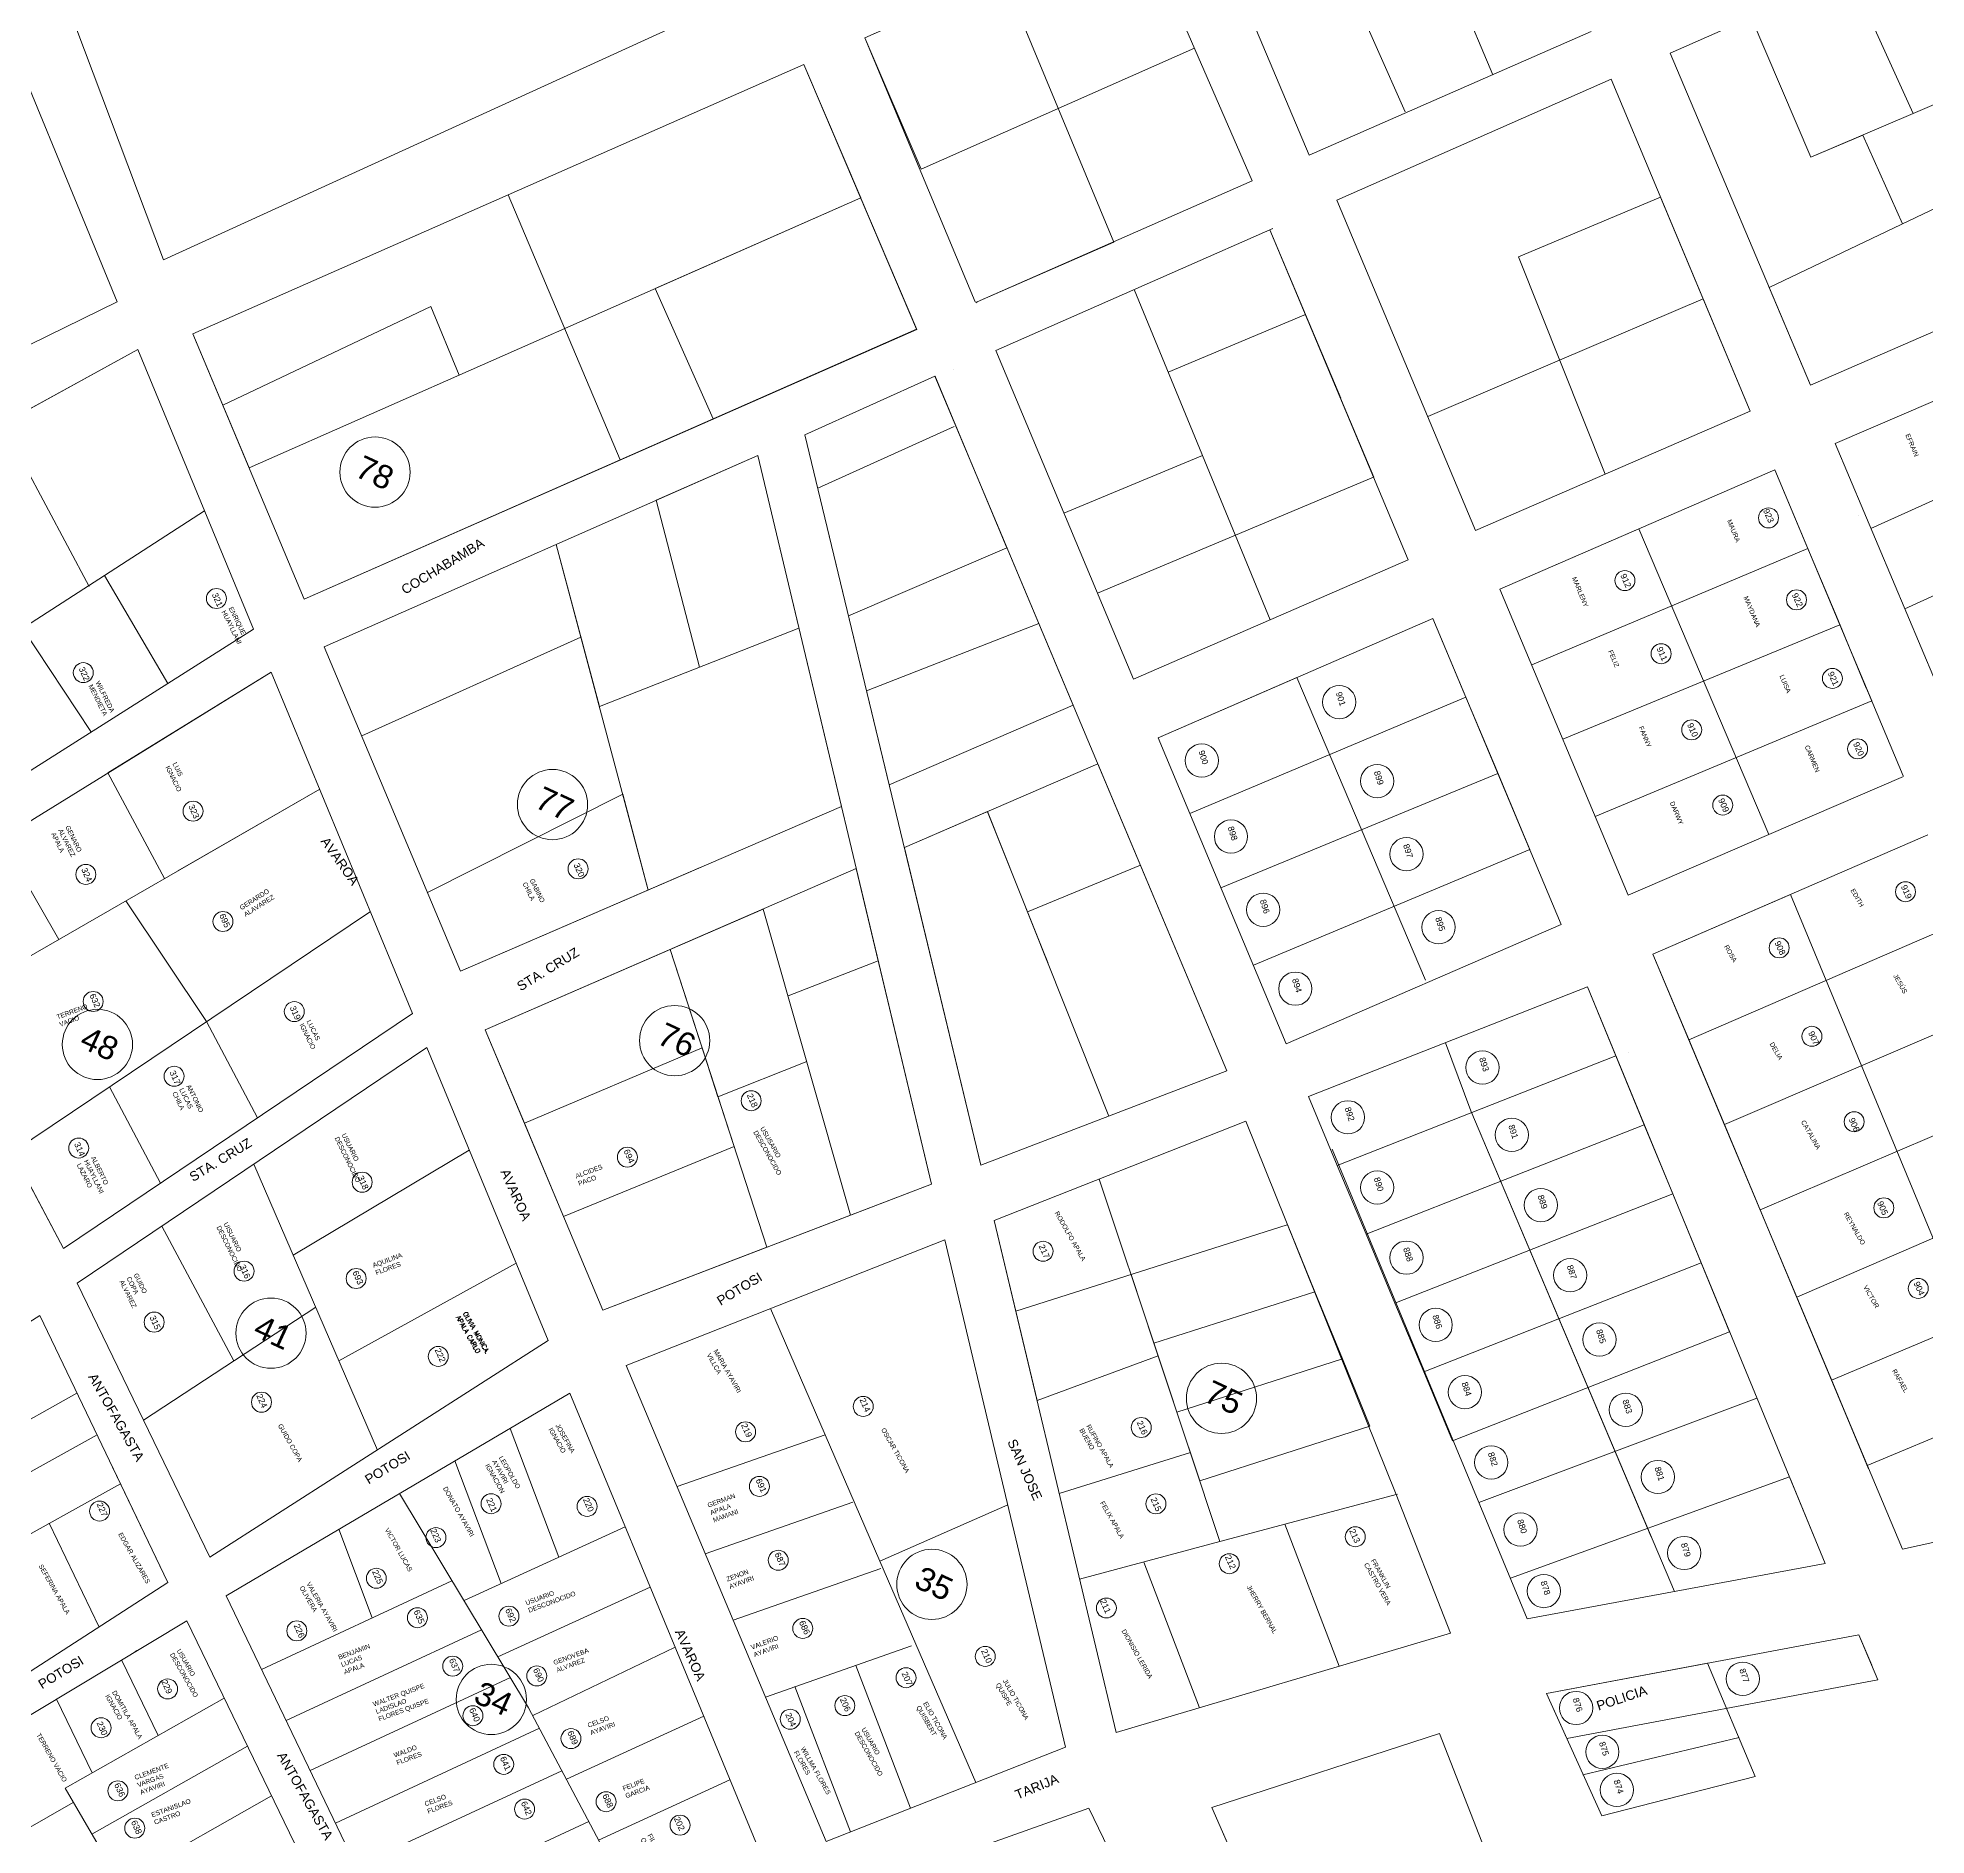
# Model space of a CAD drawing. Header units: metres. Extents: x 577726 to 579252, y 7804053 to 7806277.
# Drawn here: x 578467 to 578986, y 7805377 to 7805871 of the extents above; entities that cross this region are included whole.
import ezdxf

# ---------------------------------------------------------------- set-up
doc = ezdxf.new("R2010")
doc.units = ezdxf.units.M
doc.layers.add('CODIGOS', color=80, linetype='Continuous', lineweight=20)
doc.layers.add('V-NODE-TEXT', color=11, linetype='Continuous', lineweight=60)
doc.styles.get("Standard").update_dxf_attribs({"font": 'simplex.shx'})

msp = doc.modelspace()

# ---------------------------------------------------------------- linework, layer by layer
at = {"layer": 'CODIGOS', "linetype": 'Continuous', "lineweight": 5}
for p, q in [((578540.06, 7805717.03), (578708.54, 7805791.16)), ((578529.05, 7805743.26), (578540.06, 7805717.03)), ((578609.38, 7805732.05), (578634.68, 7805636.98)), ((578462.57, 7805708.98), (578481.38, 7805680.59)), ((578583.05, 7805614.67), (578545.57, 7805703.91)), ((578544.34, 7805664.75), (578439.08, 7805604.07)), ((578505.32, 7805642.26), (578544.34, 7805664.75)), ((578456.66, 7805651.03), (578472.51, 7805623.35)), ((578648.97, 7805643.15), (578583.05, 7805614.67)), ((578513.19, 7805600.78), (578490.97, 7805633.99)), ((578459.8, 7805564.86), (578558.27, 7805631.12)), ((578527.18, 7805574.32), (578513.19, 7805600.78)), ((578589.83, 7805598.52), (578622.2, 7805521.44)), ((578500.48, 7805556.36), (578486.5, 7805582.82)), ((578473.79, 7805538.4), (578459.8, 7805564.86)), ((578585.47, 7805565.42), (578537.03, 7805536.55)), ((578560.22, 7805482.87), (578526.21, 7805561.6)), ((578758.78, 7805557.49), (578774.96, 7805508.84)), ((578520.65, 7805507.43), (578500.84, 7805544.5)), ((578622.2, 7805521.44), (578690.36, 7805547.56)), ((578598.35, 7805534.31), (578549.58, 7805507.5)), ((578495.84, 7805491.16), (578543.21, 7805522.23)), ((578668.31, 7805521.87), (578698.44, 7805452.37)), ((578774.96, 7805508.84), (578791.95, 7805457.74)), ((578477.54, 7805498.58), (578429.15, 7805471.7)), ((578483.05, 7805487.1), (578434.91, 7805460.36)), ((578596.73, 7805488.9), (578610.09, 7805453.47)), ((578642.61, 7805472.86), (578683.37, 7805487.12)), ((578502.55, 7805446.45), (578487.3, 7805478.25)), ((578581.48, 7805479.92), (578594.2, 7805446.18)), ((578489.5, 7805473.65), (578441.15, 7805446.79)), ((578566.23, 7805470.94), (578601.78, 7805412.05)), ((578791.95, 7805457.74), (578840.85, 7805470.83)), ((578650.36, 7805454.4), (578690.99, 7805468.61)), ((578698.44, 7805452.37), (578733.63, 7805467.82)), ((578483.62, 7805434.25), (578469.93, 7805462.78)), ((578549.6, 7805461.13), (578558.78, 7805436.78)), ((578584.01, 7805441.5), (578628.35, 7805461.85)), ((578824.75, 7805423.47), (578809.8, 7805462.52)), ((578753.37, 7805447.41), (578791.95, 7805457.74)), ((578658.04, 7805436.12), (578698.72, 7805450.35)), ((578724.77, 7805391.45), (578698.44, 7805452.37)), ((578786.35, 7805412.04), (578771, 7805452.13)), ((578528.27, 7805422.6), (578580.7, 7805446.97)), ((578593.35, 7805426.01), (578635.23, 7805445.23)), ((578535.06, 7805408.5), (578588.84, 7805433.49)), ((578763.42, 7805405.22), (578855.43, 7805432.59)), ((578489.8, 7805425.19), (578499.88, 7805404.38)), ((578602.91, 7805409.92), (578641.88, 7805428.65)), ((578666.91, 7805414.99), (578707.15, 7805429.07)), ((578541.66, 7805394.77), (578596.76, 7805420.37)), ((578706.8, 7805384.37), (578691.76, 7805423.68)), ((578471.88, 7805414.42), (578481.71, 7805394.1)), ((578474.27, 7805389.89), (578518.05, 7805414.65)), ((578690.34, 7805377.89), (578675.05, 7805417.84)), ((578632.79, 7805353.43), (578601.78, 7805412.05)), ((578612.18, 7805392.38), (578649.94, 7805409.7)), ((578548.62, 7805380.32), (578604.77, 7805406.41)), ((578481.64, 7805377.28), (578524.42, 7805401.48)), ((578554.35, 7805368.42), (578610.95, 7805394.72)), ((578502.81, 7805341.1), (578474.27, 7805389.89)), ((578489.31, 7805364.17), (578531.05, 7805387.79)), ((578621.04, 7805375.64), (578657.17, 7805392.23)), ((578448.03, 7805369.63), (578476.53, 7805386.02)), ((578561.18, 7805354.23), (578618.32, 7805380.78))]:
    msp.add_line(p, q, dxfattribs=at)
at = {"layer": 'CODIGOS', "lineweight": 5}
for points in [[(578363.65, 7805737.55), (578488.57, 7805798.81), (578450.83, 7805890.62), (578313.34, 7805821.17), (578363.65, 7805737.55)], [(578529.05, 7805743.26), (578509.44, 7805789.96), (578677.53, 7805864.09), (578677.53, 7805864.09)], [(578404.31, 7805671.39), (578374.12, 7805719.68), (578494.29, 7805785.65), (578494.29, 7805785.65)]]:
    msp.add_lwpolyline(points, dxfattribs=at)
at = {"layer": 'CODIGOS', "linetype": 'Continuous', "lineweight": 5}
for points in [[(578404.31, 7805671.39), (578421.75, 7805642.59), (578502.57, 7805693.78), (578485.15, 7805723.55)], [(578473.79, 7805538.4), (578424.7, 7805631.28), (578531, 7805696.96), (578569.88, 7805603.06)], [(578573.77, 7805593.67), (578477.59, 7805528.82), (578514.09, 7805453.49), (578607.15, 7805513.05)], [(578749.51, 7805401.19), (578683.61, 7805375.24), (578628.59, 7805506.23), (578716.25, 7805540.75), (578733.46, 7805468.52)], [(578431.09, 7805400.4), (578408.12, 7805436.82), (578389.11, 7805470.16), (578467.31, 7805519.91), (578502.55, 7805446.45)], [(578667.57, 7805367.12), (578572.91, 7805329.85), (578518.54, 7805442.83), (578613.14, 7805498.58), (578646.95, 7805416.93)], [(578507.73, 7805435.97), (578562.75, 7805322.33), (578489.07, 7805294.04), (578435.56, 7805392.6)], [(578780.06, 7805334.35), (578755.93, 7805384.41), (578689.66, 7805360.83), (578732.51, 7805258.78), (578804.19, 7805284.29)]]:
    msp.add_lwpolyline(points, close=True, dxfattribs=at)
for centre, radius in [((578559.53, 7805751.95), 9.66), ((578942.87, 7805739.35), 2.75), ((578903.36, 7805722.12), 2.75), ((578515.9, 7805717.18), 2.75), ((578950.57, 7805716.81), 2.75), ((578913.33, 7805702), 2.75), ((578479.28, 7805696.78), 2.75), ((578960.45, 7805695.2), 2.75), ((578824.77, 7805688.68), 4.58), ((578921.74, 7805681.06), 2.75), ((578967.39, 7805675.82), 2.75), ((578786.96, 7805672.6), 4.58), ((578608.35, 7805660.49), 9.66), ((578835.22, 7805666.97), 4.58), ((578930.28, 7805660.35), 2.75), ((578509.46, 7805658.67), 2.75), ((578795, 7805651.68), 4.58), ((578843.27, 7805646.86), 4.58), ((578479.97, 7805641.29), 2.75), ((578615.4, 7805642.82), 2.75), ((578980.56, 7805636.53), 2.75), ((578803.85, 7805631.57), 4.58), ((578517.7, 7805628.32), 2.75), ((578852.12, 7805626.75), 4.58), ((578945.8, 7805621.08), 2.75), ((578812.7, 7805609.85), 4.58), ((578482, 7805606.31), 2.75), ((578537.33, 7805603.55), 2.75), ((578483.16, 7805594.51), 9.66), ((578641.95, 7805595.56), 9.66), ((578954.81, 7805596.74), 2.75), ((578864.18, 7805588.14), 4.58), ((578504.26, 7805585.75), 2.75), ((578663, 7805579.03), 2.75), ((578827.18, 7805574.46), 4.58), ((578966.44, 7805573.26), 2.75), ((578872.23, 7805569.63), 4.58), ((578478.01, 7805566.01), 2.75), ((578628.94, 7805563.49), 2.75), ((578556, 7805556.61), 2.75), ((578835.22, 7805555.15), 4.58), ((578880.27, 7805550.33), 4.58), ((578974.6, 7805549.57), 2.75), ((578743.3, 7805537.61), 2.75), ((578843.27, 7805535.85), 4.58), ((578523.5, 7805532.13), 2.75), ((578888.31, 7805531.02), 4.58), ((578554.34, 7805530.11), 2.75), ((578984.06, 7805527.4), 2.75), ((578530.9, 7805515.08), 9.66), ((578498.77, 7805518.12), 2.75), ((578851.31, 7805517.35), 4.58), ((578896.36, 7805513.33), 4.58), ((578576.93, 7805508.69), 2.75), ((578792.38, 7805497.15), 9.66), ((578859.36, 7805498.85), 4.58), ((578528.3, 7805496.09), 2.75), ((578693.83, 7805494.93), 2.75), ((578903.6, 7805494.02), 4.58), ((578770.31, 7805489.13), 2.75), ((578661.46, 7805487.93), 2.75), ((578866.6, 7805479.54), 4.58), ((578912.45, 7805475.52), 4.58), ((578591.46, 7805468.17), 2.75), ((578665.27, 7805472.93), 2.75), ((578774.35, 7805468.14), 2.75), ((578483.75, 7805466.14), 2.75), ((578617.87, 7805467.42), 2.75), ((578874.64, 7805461.04), 4.58), ((578576.29, 7805458.86), 2.75), ((578829.2, 7805459.07), 2.75), ((578670.45, 7805452.61), 2.75), ((578712.72, 7805445.98), 9.66), ((578919.69, 7805454.61), 4.58), ((578559.89, 7805447.66), 2.75), ((578794.53, 7805451.67), 2.75), ((578881.07, 7805444.15), 4.58), ((578571.19, 7805436.81), 2.75), ((578596.36, 7805437.23), 2.75), ((578760.72, 7805439.48), 2.75), ((578538.03, 7805433.19), 2.75), ((578677.2, 7805433.86), 2.75), ((578580.89, 7805423.47), 2.75), ((578591.52, 7805414.33), 9.66), ((578727.4, 7805426.16), 2.75), ((578935.77, 7805420.02), 4.58), ((578502.48, 7805417.21), 2.75), ((578604.03, 7805420.79), 2.75), ((578705.6, 7805420.31), 2.75), ((578688.78, 7805412.63), 2.75), ((578889.92, 7805411.97), 4.58), ((578484.17, 7805406.53), 2.75), ((578586.45, 7805409.85), 2.75), ((578673.75, 7805408.88), 2.75), ((578613.44, 7805403.55), 2.75), ((578897.16, 7805399.91), 4.58), ((578594.93, 7805396.47), 2.75), ((578901.18, 7805389.45), 4.58), ((578488.8, 7805389.18), 2.75), ((578623.09, 7805386.19), 2.75), ((578600.68, 7805384.16), 2.75), ((578643.43, 7805379.75), 2.75), ((578493.44, 7805378.91), 2.75)]:
    msp.add_circle(centre, radius, dxfattribs=at)
at = {"layer": 'V-NODE-TEXT', "lineweight": 5}
for p, q in [((578816.55, 7805839.13), (578785.83, 7805911.85)), ((578851.5, 7805897.99), (578867.01, 7805861.27)), ((578824.15, 7805826.77), (578899.58, 7805860.03)), ((578524.88, 7805753.17), (578693.14, 7805827.37)), ((578805.73, 7805818.64), (578834.22, 7805750.56)), ((578815.48, 7805795.33), (578834.22, 7805750.56)), ((578834.22, 7805750.56), (578815.48, 7805795.33)), ((578815.48, 7805795.33), (578834.22, 7805750.56)), ((578815.48, 7805795.33), (578825.13, 7805772.27)), ((578815.5, 7805795.33), (578825.18, 7805772.27)), ((578509.44, 7805789.96), (578524.88, 7805753.17)), ((578708.54, 7805791.16), (578708.54, 7805791.16)), ((578708.54, 7805791.16), (578708.54, 7805791.16)), ((578708.54, 7805791.16), (578708.54, 7805791.16)), ((578708.54, 7805791.16), (578708.54, 7805791.16)), ((578708.54, 7805791.16), (578708.54, 7805791.16)), ((578708.54, 7805791.16), (578708.54, 7805791.16)), ((578961.19, 7805759.79), (579035.75, 7805791.96)), ((578677.81, 7805762.23), (578713.57, 7805778.31)), ((578718.6, 7805780.22), (578718.6, 7805780.22)), ((578834.26, 7805750.57), (578823.68, 7805775.74)), ((579045.47, 7805769.98), (578971.04, 7805736.47)), ((578664.83, 7805756.51), (578545.57, 7805703.91)), ((578787.14, 7805756.49), (578749.03, 7805740.69)), ((578961.19, 7805759.79), (578996.7, 7805675.66)), ((578869, 7805719.77), (578944.61, 7805752.6)), ((578944.61, 7805752.6), (578979.91, 7805668.38)), ((578944.61, 7805752.6), (578953.16, 7805732.22)), ((578834.22, 7805750.56), (578758.27, 7805718.64)), ((578834.22, 7805750.56), (578834.26, 7805750.57)), ((578834.22, 7805750.56), (578843.78, 7805727.86)), ((578834.22, 7805750.56), (578834.22, 7805750.56)), ((579055.08, 7805748.25), (578980.37, 7805714.37)), ((578485.15, 7805723.55), (578512.65, 7805741.29)), ((578869, 7805719.77), (578907.21, 7805736.36)), ((578907.21, 7805736.36), (578942.96, 7805652.24)), ((578967.49, 7805739.99), (578967.49, 7805739.99)), ((578953.68, 7805730.97), (578877.74, 7805698.92)), ((578953.16, 7805732.22), (578961.44, 7805712.46)), ((578953.68, 7805730.97), (578962.49, 7805709.96)), ((578869, 7805719.77), (578904.28, 7805635.6)), ((578742.13, 7805710.3), (578694.77, 7805691.78)), ((578774.94, 7805678.87), (578850.55, 7805711.7)), ((578850.55, 7805711.7), (578885.85, 7805627.49)), ((578850.55, 7805711.7), (578859.09, 7805691.32)), ((578962.49, 7805709.96), (578886.3, 7805678.5)), ((578961.44, 7805712.46), (578969.78, 7805692.55)), ((578962.49, 7805709.96), (578971.26, 7805689.02)), ((578502.57, 7805693.78), (578526.14, 7805708.71)), ((578774.94, 7805678.87), (578813.15, 7805695.46)), ((578813.15, 7805695.46), (578848.54, 7805612.21)), ((578859.62, 7805690.07), (578783.68, 7805658.03)), ((578859.09, 7805691.32), (578867.38, 7805671.57)), ((578859.62, 7805690.07), (578868.43, 7805669.06)), ((578971.26, 7805689.02), (578895.21, 7805657.24)), ((578774.94, 7805678.87), (578810.22, 7805594.7)), ((578868.43, 7805669.06), (578792.24, 7805637.6)), ((578867.38, 7805671.57), (578875.72, 7805651.66)), ((578868.43, 7805669.06), (578877.2, 7805648.13)), ((578877.2, 7805648.13), (578801.15, 7805616.34)), ((578911.09, 7805619.35), (578986.73, 7805652.13)), ((578589.83, 7805598.52), (578691.91, 7805642.89)), ((578691.91, 7805642.89), (578712.6, 7805556.08)), ((578911.09, 7805619.35), (578948.88, 7805635.73)), ((578920.98, 7805595.76), (578996.62, 7805628.54)), ((578640.75, 7805620.62), (578667.27, 7805538.71)), ((578911.09, 7805619.35), (578920.92, 7805595.9)), ((578816.32, 7805580.15), (578893.04, 7805610.36)), ((578930.74, 7805572.46), (579006.5, 7805604.95)), ((578622.2, 7805521.44), (578589.83, 7805598.52)), ((578589.83, 7805598.52), (578600.61, 7805572.86)), ((578920.92, 7805595.9), (578930.74, 7805572.46)), ((578904.26, 7805592.22), (578904.26, 7805592.22)), ((578904.26, 7805592.22), (578904.26, 7805592.22)), ((578904.26, 7805592.22), (578904.26, 7805592.22)), ((578904.26, 7805592.22), (578904.26, 7805592.22)), ((578904.26, 7805592.22), (578904.26, 7805592.22)), ((578904.26, 7805592.22), (578904.26, 7805592.22)), ((578904.26, 7805592.22), (578904.26, 7805592.22)), ((578904.26, 7805592.22), (578904.26, 7805592.22)), ((578904.26, 7805592.22), (578904.26, 7805592.22)), ((578904.26, 7805592.22), (578904.26, 7805592.22)), ((578904.26, 7805592.22), (578904.26, 7805592.22)), ((578904.26, 7805592.22), (578904.26, 7805592.22)), ((578904.26, 7805592.22), (578904.26, 7805592.22)), ((578904.26, 7805592.22), (578904.26, 7805592.22)), ((578904.26, 7805592.22), (578904.26, 7805592.22)), ((578904.26, 7805592.22), (578904.26, 7805592.22)), ((578904.26, 7805592.22), (578904.26, 7805592.22)), ((578904.26, 7805592.22), (578904.26, 7805592.22)), ((578904.26, 7805592.22), (578904.26, 7805592.22)), ((578940.57, 7805549.02), (579016.39, 7805581.36)), ((578861, 7805576.22), (578910.63, 7805459.1)), ((578861, 7805576.22), (578917.02, 7805444.02)), ((578600.61, 7805572.86), (578611.39, 7805547.2)), ((578930.74, 7805572.46), (578940.57, 7805549.02)), ((578712.6, 7805556.08), (578622.2, 7805521.44)), ((578950.64, 7805524.98), (579026.28, 7805557.77)), ((578940.57, 7805549.02), (578950.39, 7805525.57)), ((578763.42, 7805405.22), (578729.86, 7805546.11)), ((578960.22, 7805502.13), (579036.17, 7805534.18)), ((578950.39, 7805525.57), (578960.22, 7805502.13)), ((578774.96, 7805508.84), (578782.86, 7805485.09)), ((578970.04, 7805478.69), (579046.06, 7805510.59)), ((578960.22, 7805502.13), (578970.04, 7805478.69)), ((578939.69, 7805497.24), (578863.2, 7805468.51)), ((578783.82, 7805482.21), (578747.72, 7805470.94)), ((578948.64, 7805475.52), (578871.86, 7805447.66)), ((578958.47, 7805451.7), (578948.64, 7805475.52)), ((578979.7, 7805455.64), (579061.42, 7805473.94)), ((578840.42, 7805470.71), (578855.43, 7805432.59)), ((578979.7, 7805455.64), (579019.89, 7805464.64)), ((578958.47, 7805451.7), (578958.47, 7805451.7)), ((578971.26, 7805423.75), (578967.74, 7805432.14)), ((578493.71, 7805427.64), (578493.43, 7805427.47)), ((578493.71, 7805427.64), (578493.65, 7805427.6)), ((578493.71, 7805427.64), (578493.98, 7805427.81)), ((578493.71, 7805427.64), (578493.76, 7805427.67)), ((578852.4, 7805405), (578852.4, 7805405)), ((578852.4, 7805405), (578852.4, 7805405)), ((578852.4, 7805405), (578852.4, 7805405)), ((578852.4, 7805405), (578852.4, 7805405)), ((578852.4, 7805405), (578852.4, 7805405)), ((578852.4, 7805405), (578852.4, 7805405)), ((578852.4, 7805405), (578852.4, 7805405)), ((578852.4, 7805405), (578852.4, 7805405)), ((578852.4, 7805405), (578852.4, 7805405)), ((578852.4, 7805405), (578852.4, 7805405)), ((578852.4, 7805405), (578852.4, 7805405)), ((578852.4, 7805405), (578852.4, 7805405)), ((578934.76, 7805403.85), (578891.82, 7805393.59)), ((578824.34, 7805305.61), (578789.72, 7805384.61)), ((578789.72, 7805384.61), (578789.72, 7805384.61))]:
    msp.add_line(p, q, dxfattribs=at)
at = {"layer": 'V-NODE-TEXT', "lineweight": 5, "flags": 128}
for points in [[(578501.37, 7805810.31), (578668.63, 7805886.81), (578637.12, 7805962.11), (578469.75, 7805894.13), (578501.37, 7805810.31)], [(578725.19, 7805798.82), (578800.87, 7805832.04), (578769.32, 7805904.57), (578694.24, 7805871.42), (578724.66, 7805798.82)], [(578450.83, 7805890.62), (578488.57, 7805798.81)], [(578694.24, 7805871.42), (578732.42, 7805888.28), (578762.78, 7805815.24)], [(578801.1, 7805875.7), (578826.93, 7805887.12), (578842.89, 7805851.03)], [(578915.85, 7805867.21), (578938.13, 7805877.04), (578954.52, 7805838.55), (578982.67, 7805850.61), (578965.27, 7805889)], [(578694.24, 7805871.42), (578709.81, 7805835.31), (578784.98, 7805868.56)], [(578816.55, 7805839.13), (578894.08, 7805873.15)], [(578954.4, 7805775.88), (578915.85, 7805867.21)], [(578677.53, 7805864.09), (578509.44, 7805789.96), (578540.06, 7805717.03), (578708.48, 7805791.3)], [(578677.53, 7805864.09), (578708.54, 7805791.16)], [(578677.53, 7805864.09), (578708.48, 7805791.3)], [(578677.53, 7805864.09), (578693.14, 7805827.37)], [(578982.67, 7805850.61), (579005.48, 7805860.39)], [(578937.86, 7805768.7), (578899.58, 7805860.03)], [(578954.52, 7805838.55), (578968.79, 7805844.66), (578979.72, 7805820.23)], [(578954.4, 7805775.88), (578954.4, 7805775.88), (578954.4, 7805775.88), (578954.4, 7805775.88), (578943.07, 7805802.73), (579015.65, 7805837.39)], [(578509.44, 7805789.96), (578596.16, 7805828.2), (578626.97, 7805755.35)], [(578693.14, 7805827.37), (578693.14, 7805827.37), (578693.14, 7805827.37), (578693.14, 7805827.37), (578693.14, 7805827.37), (578693.14, 7805827.37), (578693.14, 7805827.37), (578636.64, 7805802.46), (578652.56, 7805766.64)], [(578862.25, 7805735.87), (578824.15, 7805826.77)], [(578937.86, 7805768.7), (578913.17, 7805827.62), (578874.08, 7805811.2), (578897.9, 7805751.35)], [(578806.54, 7805819), (578730.29, 7805785.38)], [(578806.54, 7805819), (578730.29, 7805785.38), (578768.16, 7805695.03), (578843.78, 7805727.86)], [(578724.79, 7805798.49), (578725.19, 7805798.82), (578762.78, 7805815.24)], [(578805.73, 7805818.64), (578815.5, 7805795.33), (578777.7, 7805779.4)], [(578954.4, 7805775.88), (579028.61, 7805808.1)], [(578768.33, 7805802.15), (578805.74, 7805711.34)], [(578937.86, 7805768.7), (578924.89, 7805799.65), (578885.4, 7805782.75)], [(578574.85, 7805797.52), (578517.66, 7805770.37)], [(578582.69, 7805778.66), (578574.85, 7805797.52), (578574.85, 7805797.52), (578582.69, 7805778.66)], [(578494.29, 7805785.65), (578457.04, 7805765.21), (578480.92, 7805720.44)], [(578494.29, 7805785.65), (578526.14, 7805708.71)], [(578885.4, 7805782.75), (578849.11, 7805767.21)], [(578677.81, 7805762.23), (578701, 7805665.88), (578751.57, 7805687.83), (578713.57, 7805778.31), (578677.81, 7805762.23)], [(578713.57, 7805778.31), (578713.68, 7805778.05), (578733.38, 7805731.13), (578689.8, 7805712.43)], [(578713.57, 7805778.31), (578793.83, 7805587.21)], [(578862.25, 7805735.87), (578937.86, 7805768.7)], [(578677.81, 7805762.23), (578726.18, 7805561.29)], [(578718.83, 7805764.54), (578681.35, 7805747.54)], [(578545.57, 7805703.91), (578583.05, 7805614.67), (578687.85, 7805659.95), (578664.83, 7805756.51), (578545.57, 7805703.91)], [(578664.83, 7805756.51), (578636.89, 7805744.19), (578648.82, 7805698.3)], [(578664.83, 7805756.51), (578712.6, 7805556.08)], [(578961.21, 7805759.74), (578961.19, 7805759.79), (578961.19, 7805759.79), (578961.19, 7805759.79)], [(578609.38, 7805732.05), (578616.18, 7805706.5), (578555.86, 7805679.41)], [(578609.38, 7805732.05), (578621.24, 7805687.47), (578676.15, 7805709.03)], [(578531, 7805696.96), (578486.07, 7805669.2), (578501.62, 7805640.13)], [(578531, 7805696.96), (578531, 7805696.96), (578531, 7805696.96)], [(578705.17, 7805648.59), (578726.18, 7805561.29), (578793.83, 7805587.21), (578758.33, 7805671.73), (578705.15, 7805648.64)], [(578904.28, 7805635.6), (578942.96, 7805652.24), (578980, 7805668.18)], [(578634.68, 7805636.98), (578627.67, 7805663.33), (578573.98, 7805636.28)], [(578705.17, 7805648.59), (578705.15, 7805648.64), (578705.3, 7805648.64), (578705.15, 7805648.64), (578705.15, 7805648.64), (578705.15, 7805648.64), (578728.03, 7805658.57), (578761.43, 7805574.8)], [(578728.05, 7805658.52), (578743.24, 7805620.41), (578743.24, 7805620.41)], [(578691.91, 7805642.89), (578697.95, 7805617.54), (578673.16, 7805607.85)], [(578744.59, 7805617.05), (578743.24, 7805620.41), (578739.02, 7805630.99), (578770.07, 7805643.78)], [(578948.88, 7805635.73), (579019.89, 7805464.64)], [(578640.75, 7805620.62), (578666.34, 7805631.73), (578690.36, 7805547.56)], [(578810.22, 7805594.7), (578885.85, 7805627.49)], [(578589.83, 7805598.52), (578640.75, 7805620.62)], [(578640.74, 7805620.65), (578649.52, 7805593.53), (578649.52, 7805593.53), (578653.86, 7805580.14), (578678.31, 7805589.79)], [(578640.75, 7805620.62), (578649.52, 7805593.53), (578658.29, 7805566.44)], [(578911.09, 7805619.35), (578979.7, 7805455.64)], [(578911.09, 7805619.35), (578920.98, 7805595.76), (578930.87, 7805572.16), (578940.75, 7805548.57), (578950.64, 7805524.98), (578960.53, 7805501.39), (578970.41, 7805477.8)], [(578911.09, 7805619.35), (578920.98, 7805595.76), (578930.87, 7805572.16), (578940.75, 7805548.57), (578950.64, 7805524.98), (578960.53, 7805501.39), (578970.41, 7805477.8)], [(578893.04, 7805610.36), (578900.86, 7805591.38), (578908.69, 7805572.4), (578916.52, 7805553.42), (578924.34, 7805534.45), (578932.17, 7805515.47)], [(578893.04, 7805610.36), (578958.47, 7805451.7)], [(578600.61, 7805572.86), (578649.52, 7805593.53)], [(578824.25, 7805561.22), (578900.86, 7805591.38)], [(578861, 7805576.22), (578854, 7805594.99)], [(578904.26, 7805592.22), (578904.26, 7805592.22), (578904.26, 7805592.22), (578904.26, 7805592.22), (578904.26, 7805592.22), (578904.26, 7805592.22), (578904.26, 7805592.22), (578904.26, 7805592.22), (578904.26, 7805592.22)], [(578726.18, 7805561.29), (578793.83, 7805587.21)], [(578816.32, 7805580.15), (578824.25, 7805561.22), (578832.18, 7805542.28), (578840.11, 7805523.35), (578848.04, 7805504.41), (578855.97, 7805485.48)], [(578729.86, 7805546.11), (578799.12, 7805573.38)], [(578840.42, 7805470.71), (578799.12, 7805573.38)], [(578832.18, 7805542.28), (578908.69, 7805572.4)], [(578611.39, 7805547.2), (578658.29, 7805566.44)], [(578822.88, 7805565.68), (578876.49, 7805436.5)], [(578690.36, 7805547.56), (578712.6, 7805556.08)], [(578840.11, 7805523.35), (578916.52, 7805553.42)], [(578729.86, 7805546.11), (578735.81, 7805521.12), (578810.48, 7805544.9)], [(578729.86, 7805546.11), (578741.66, 7805496.56), (578774.96, 7805508.84)], [(578810.57, 7805544.93), (578818.11, 7805526.46), (578825.66, 7805507.99), (578833.21, 7805489.53)], [(578622.2, 7805521.44), (578667.27, 7805538.71)], [(578848.04, 7805504.41), (578924.34, 7805534.45)], [(578767.52, 7805531.22), (578773.81, 7805512.29), (578780.11, 7805493.36), (578786.4, 7805474.43)], [(578773.81, 7805512.29), (578818.11, 7805526.46)], [(578855.97, 7805485.48), (578932.17, 7805515.47)], [(578780.11, 7805493.36), (578825.66, 7805507.99)], [(578786.4, 7805474.43), (578833.21, 7805489.53)], [(578876.49, 7805436.5), (578958.47, 7805451.7)], [(578881.8, 7805415.92), (578967.74, 7805432.14)], [(578967.74, 7805432.14), (578972.93, 7805419.76)], [(578881.8, 7805415.92), (578926.1, 7805424.28), (578939.24, 7805393.13), (578897, 7805382.27), (578881.8, 7805415.92)], [(578881.8, 7805415.92), (578887.38, 7805403.57), (578972.93, 7805419.76)], [(578789.72, 7805384.61), (578852.4, 7805405), (578883.38, 7805325.63), (578824.34, 7805305.61), (578789.72, 7805384.61)]]:
    msp.add_lwpolyline(points, dxfattribs=at)

# ---------------------------------------------------------------- texts
at = {"layer": 'CODIGOS', "linetype": 'Continuous', "lineweight": 5, "attachment_point": 1}
for s, insert, char_height, width, rotation in [('{\\fArial|b0|i0|c0|p34;EFRAIN}', (578981.69, 7805762.7), 1.3031, 16.1023, 292.7379), ('{\\fArial|b0|i0|c0|p34;\\C7;78}', (578556.33, 7805756.82), 6.4352, 18.8961, 335.126), ('{\\fArial|b0|i0|c0|p34;923}', (578942.87, 7805742.1), 1.6941, 5.335, 294.126), ('{\\fArial|b0|i0|c0|p34;MAURA}', (578932.61, 7805739.08), 1.3031, 16.1023, 292.7379), ('{\\fArial|b0|i0|c0|p34;COCHABAMBA}', (578566.41, 7805720.42), 2.6062, 32.2047, 31.4809), ('{\\fArial|b0|i0|c0|p34;MARLENY}', (578889.96, 7805723.3), 1.3031, 16.1023, 292.7379), ('{\\fArial|b0|i0|c0|p34;912}', (578903.6, 7805724.24), 1.6941, 5.335, 294.126), ('{\\fArial|b0|i0|c0|p34;321}', (578516.14, 7805718.99), 1.6941, 5.335, 294.126), ('{\\fArial|b0|i0|c0|p34;ENRIQUE HUAYLLANI}', (578520.4, 7805715.07), 1.3031, 9.8293, 296.184), ('{\\fArial|b0|i0|c0|p34;MAYDANA}', (578937.18, 7805717.99), 1.3031, 16.1023, 292.7379), ('{\\fArial|b0|i0|c0|p34;922}', (578950.81, 7805718.92), 1.6941, 5.335, 294.126), ('{\\fArial|b0|i0|c0|p34;FELIZ}', (578899.93, 7805703.18), 1.3031, 16.1023, 292.7379), ('{\\fArial|b0|i0|c0|p34;911}', (578913.57, 7805704.12), 1.6941, 5.335, 294.126), ('{\\fArial|b0|i0|c0|p34;322}', (578479.52, 7805698.59), 1.6941, 5.335, 294.126), ('{\\fArial|b0|i0|c0|p34;WILFREDA MENDIETA}', (578483.78, 7805694.67), 1.3031, 9.8293, 296.184), ('{\\fArial|b0|i0|c0|p34;LUISA}', (578947.06, 7805696.38), 1.3031, 16.1023, 292.7379), ('{\\fArial|b0|i0|c0|p34;921}', (578960.69, 7805697.32), 1.6941, 5.335, 294.126), ('{\\fArial|b0|i0|c0|p34; 901}', (578825.23, 7805692.33), 1.6941, 5.335, 287.8237), ('{\\fArial|b0|i0|c0|p34;FANNY}', (578908.34, 7805682.24), 1.3031, 16.1023, 292.7379), ('{\\fArial|b0|i0|c0|p34;910}', (578921.98, 7805683.18), 1.6941, 5.335, 294.126), ('{\\fArial|b0|i0|c0|p34; 900}', (578787.43, 7805676.24), 1.6941, 5.335, 287.8237), ('{\\fArial|b0|i0|c0|p34;CARMEN}', (578954, 7805677), 1.3031, 16.1023, 292.7379), ('{\\fArial|b0|i0|c0|p34;920 }', (578967.64, 7805677.94), 1.6941, 5.335, 294.126), ('{\\fArial|b0|i0|c0|p34;LUIS IGNACIO}', (578504.95, 7805672.3), 1.3031, 9.8293, 296.184), ('{\\fArial|b0|i0|c0|p34; 899}', (578835.69, 7805670.61), 1.6941, 5.335, 287.8237), ('{\\fArial|b0|i0|c0|p34;\\C7;77}', (578605.79, 7805665.74), 6.4352, 0.6435, 335.126), ('{\\fArial|b0|i0|c0|p34;323}', (578509.7, 7805660.72), 1.6941, 5.335, 294.126), ('{\\fArial|b0|i0|c0|p34;DARWY}', (578916.89, 7805661.53), 1.3031, 16.1023, 292.7379), ('{\\fArial|b0|i0|c0|p34;909}', (578930.52, 7805662.47), 1.6941, 5.335, 294.126), ('{\\fArial|b0|i0|c0|p34;GENARO ALVAREZ APALA}', (578475.46, 7805654.92), 1.3031, 9.8293, 296.184), ('{\\fArial|b0|i0|c0|p34; 898}', (578795.47, 7805655.33), 1.6941, 5.335, 287.8237), ('{\\fArial|b0|i0|c0|p34;AVAROA}', (578546.56, 7805651.89), 2.6062, 32.2047, 305.2916), ('{\\fArial|b0|i0|c0|p34; 897}', (578843.73, 7805650.5), 1.6941, 5.335, 287.8237), ('{\\fArial|b0|i0|c0|p34;324}', (578480.22, 7805643.34), 1.6941, 5.335, 294.126), ('{\\fArial|b0|i0|c0|p34;320}', (578615.65, 7805644.63), 1.6941, 5.335, 294.126), ('{\\fArial|b0|i0|c0|p34;GERARDO ALAVAREZ}', (578522.09, 7805632.52), 1.3031, 9.584, 32.3455), ('{\\fArial|b0|i0|c0|p34;GABINO CHILA}', (578603.2, 7805640.29), 1.3031, 9.8293, 296.184), ('{\\fArial|b0|i0|c0|p34;EDITH}', (578966.51, 7805637.55), 1.3031, 16.1023, 299.5745), ('{\\fArial|b0|i0|c0|p34;919}', (578980.8, 7805638.64), 1.6941, 5.335, 294.126), ('{\\fArial|b0|i0|c0|p34; 896}', (578804.32, 7805635.22), 1.6941, 5.335, 287.8237), ('{\\fArial|b0|i0|c0|p34;695}', (578518.17, 7805630.73), 1.6941, 5.335, 294.126), ('{\\fArial|b0|i0|c0|p34; 895}', (578852.58, 7805630.39), 1.6941, 5.335, 287.8237), ('{\\fArial|b0|i0|c0|p34;ROSA}', (578931.74, 7805622.09), 1.3031, 16.1023, 299.5745), ('{\\fArial|b0|i0|c0|p34;908}', (578946.04, 7805623.19), 1.6941, 5.335, 294.126), ('{\\fArial|b0|i0|c0|p34;STA. CRUZ}', (578598.22, 7805611.31), 2.6062, 32.2047, 31.4809), ('{\\fArial|b0|i0|c0|p34; 894}', (578813.17, 7805613.5), 1.6941, 5.335, 287.8237), ('{\\fArial|b0|i0|c0|p34;JESÚS}', (578978.25, 7805614.07), 1.3031, 16.1023, 299.5745), ('{\\fArial|b0|i0|c0|p34;632}', (578482.47, 7805608.72), 1.6941, 5.335, 294.126), ('{\\fArial|b0|i0|c0|p34;TERRENO VACIO}', (578471.77, 7805602.6), 1.3031, 9.584, 20.4013), ('{\\fArial|b0|i0|c0|p34;319}', (578537.58, 7805605.36), 1.6941, 5.335, 294.126), ('{\\fArial|b0|i0|c0|p34;LUCAS IGNACIO}', (578541.83, 7805601.44), 1.3031, 9.8293, 296.184), ('{\\fArial|b0|i0|c0|p34;\\C7;76}', (578639.38, 7805600.81), 6.4352, 0.6435, 335.126), ('{\\fArial|b0|i0|c0|p34;\\C7;48}', (578480.59, 7805599.76), 6.4352, 0.6435, 335.126), ('{\\fArial|b0|i0|c0|p34;907}', (578955.29, 7805598.41), 1.6941, 5.335, 294.126), ('{\\fArial|b0|i0|c0|p34; 893}', (578864.65, 7805591.78), 1.6941, 5.335, 287.8237), ('{\\fArial|b0|i0|c0|p34;DELIA}', (578944.26, 7805595.3), 1.3031, 16.1023, 299.5745), ('{\\fArial|b0|i0|c0|p34;317}', (578504.5, 7805587.56), 1.6941, 5.335, 294.126), ('{\\fArial|b0|i0|c0|p34;ANTONIO LUCAS CHILA}', (578508.76, 7805583.64), 1.3031, 9.8293, 296.184), ('{\\fArial|b0|i0|c0|p34;218}', (578663.3, 7805581.25), 1.6941, 5.335, 294.126), ('{\\fArial|b0|i0|c0|p34; 892}', (578827.65, 7805578.11), 1.6941, 5.335, 287.8237), ('{\\fArial|b0|i0|c0|p34;USUARIO DESCONOCIDO}', (578551.49, 7805570.24), 1.3031, 9.8293, 296.184), ('{\\fArial|b0|i0|c0|p34;USUSARIO DESCONOCIDO}', (578666.56, 7805572.07), 1.3031, 16.1023, 299.5745), ('{\\fArial|b0|i0|c0|p34; 891}', (578872.69, 7805573.28), 1.6941, 5.335, 287.8237), ('{\\fArial|b0|i0|c0|p34;CATALINA}', (578952.9, 7805573.86), 1.3031, 16.1023, 299.5745), ('{\\fArial|b0|i0|c0|p34;906}', (578966.44, 7805574.58), 1.6941, 5.335, 294.126), ('{\\fArial|b0|i0|c0|p34;314}', (578478.25, 7805567.82), 1.6941, 5.335, 294.126), ('{\\fArial|b0|i0|c0|p34;STA. CRUZ}', (578508.13, 7805558.87), 2.6062, 32.2047, 31.4809), ('{\\fArial|b0|i0|c0|p34;694}', (578629.41, 7805565.9), 1.6941, 5.335, 294.126), ('{\\fArial|b0|i0|c0|p34;ALBERTO HUAYLLANI LAZARO}', (578482.51, 7805563.91), 1.3031, 9.8293, 296.184), ('{\\fArial|b0|i0|c0|p34;AVAROA}', (578596.33, 7805560.59), 2.6062, 32.2047, 294.1916), ('{\\fArial|b0|i0|c0|p34;ALCIDES PACO}', (578614.49, 7805558.84), 1.3031, 9.584, 20.4013), ('{\\fArial|b0|i0|c0|p34;318}', (578556.24, 7805558.66), 1.6941, 5.335, 294.126), ('{\\fArial|b0|i0|c0|p34; 890}', (578835.69, 7805558.8), 1.6941, 5.335, 287.8237), ('{\\fArial|b0|i0|c0|p34;RODOLFO APALA}', (578747.56, 7805548.79), 1.3031, 16.1023, 299.5745), ('{\\fArial|b0|i0|c0|p34; 889}', (578880.74, 7805553.97), 1.6941, 5.335, 287.8237), ('{\\fArial|b0|i0|c0|p34; 905}', (578973.97, 7805552.24), 1.6941, 5.335, 294.126), ('{\\fArial|b0|i0|c0|p34;UISUARIO DESCONOCIDO}', (578518.99, 7805545.76), 1.3031, 9.8293, 296.184), ('{\\fArial|b0|i0|c0|p34;REYNALDO}', (578964.65, 7805548.55), 1.3031, 16.1023, 299.5745), ('{\\fArial|b0|i0|c0|p34;217}', (578743.6, 7805539.73), 1.6941, 5.335, 294.126), ('{\\fArial|b0|i0|c0|p34; 888}', (578843.73, 7805539.5), 1.6941, 5.335, 287.8237), ('{\\fArial|b0|i0|c0|p34;316}', (578523.75, 7805534.18), 1.6941, 5.335, 294.126), ('{\\fArial|b0|i0|c0|p34;AQUILINA FLORES}', (578558.72, 7805534.3), 1.3031, 9.584, 20.4013), ('{\\fArial|b0|i0|c0|p34; 887}', (578888.78, 7805534.67), 1.6941, 5.335, 287.8237), ('{\\fArial|b0|i0|c0|p34;GUIDO COPA ALVAREZ}', (578494.26, 7805531.75), 1.3031, 9.8293, 296.184), ('{\\fArial|b0|i0|c0|p34;693}', (578554.8, 7805532.52), 1.6941, 5.335, 294.126), ('{\\fArial|b0|i0|c0|p34;POTOSI}', (578653.24, 7805524.8), 2.6062, 32.2047, 31.4809), ('{\\fArial|b0|i0|c0|p34;VICTOR}', (578970, 7805528.42), 1.3031, 16.1023, 299.5745), ('{\\fArial|b0|i0|c0|p34;904}', (578984.3, 7805529.52), 1.6941, 5.335, 294.126), ('{\\fArial|b0|i0|c0|p34;315}', (578499.02, 7805520.17), 1.6941, 5.335, 294.126), ('{\\fArial|b0|i0|c0|p34;\\C7;41}', (578528.33, 7805520.33), 6.4352, 0.6435, 335.126), ('OLIVIA MONICA. APALA CARLO', (578584.8, 7805521.14), 1.3031, 16.1023, 299.5745), ('{\\fArial|b0|i0|c0|p34; 886}', (578851.78, 7805520.99), 1.6941, 5.335, 287.8237), ('{\\fArial|b0|i0|c0|p34; 885}', (578896.82, 7805516.97), 1.6941, 5.335, 287.8237), ('{\\fArial|b0|i0|c0|p34;222}', (578577.45, 7805511.17), 1.6941, 5.335, 294.126), ('{\\fArial|b0|i0|c0|p34;MARIA AYAVIRI VILLCA}', (578653.72, 7805510.82), 1.3031, 16.1023, 299.5745), ('{\\fArial|b0|i0|c0|p34;ANTOFAGASTA}', (578482.81, 7805504.38), 2.6062, 32.2047, 299.5745), ('{\\fArial|b0|i0|c0|p34;\\C7;75}', (578789.82, 7805502.4), 6.4352, 0.6435, 335.126), ('{\\fArial|b0|i0|c0|p34;RAFAEL}', (578977.92, 7805505.37), 1.3031, 16.1023, 299.5745), ('{\\fArial|b0|i0|c0|p34;224}', (578528.37, 7805498.6), 1.6941, 5.335, 294.126), ('{\\fArial|b0|i0|c0|p34;214}', (578694.31, 7805497.49), 1.6941, 5.335, 294.126), ('{\\fArial|b0|i0|c0|p34; 884}', (578859.82, 7805502.49), 1.6941, 5.335, 287.8237), ('{\\fArial|b0|i0|c0|p34; 883}', (578904.06, 7805497.67), 1.6941, 5.335, 287.8237), ('{\\fArial|b0|i0|c0|p34;GUIDO COPA}', (578533.89, 7805490.31), 1.3031, 16.1023, 299.5745), ('{\\fArial|b0|i0|c0|p34;JOSEFINA IGNACIO}', (578610.22, 7805490.34), 1.3031, 16.1023, 299.5745), ('{\\fArial|b0|i0|c0|p34;219}', (578661.74, 7805490.5), 1.6941, 5.335, 294.126), ('{\\fArial|b0|i0|c0|p34;OSCAR TICONA}', (578699.83, 7805489.19), 1.3031, 16.1023, 299.5745), ('{\\fArial|b0|i0|c0|p34;RUFINO APALA BUENO}', (578756.26, 7805490.15), 1.3031, 16.1023, 299.5745), ('{\\fArial|b0|i0|c0|p34;216}', (578770.56, 7805491.24), 1.6941, 5.335, 294.126), ('{\\fArial|b0|i0|c0|p34;POTOSI}', (578556.41, 7805475.65), 2.6062, 32.2047, 31.4809), ('{\\fArial|b0|i0|c0|p34;LEOPOLDO AYAVIRI IGNACION}', (578594.67, 7805481.48), 1.3031, 16.1023, 299.5745), ('{\\fArial|b0|i0|c0|p34;SAN JOSE}', (578735.8, 7805486.29), 2.6062, 32.2047, 294.1916), ('{\\fArial|b0|i0|c0|p34; 882}', (578867.06, 7805483.19), 1.6941, 5.335, 287.8237), ('{\\fArial|b0|i0|c0|p34; 881}', (578912.91, 7805479.17), 1.6941, 5.335, 287.8237), ('{\\fArial|b0|i0|c0|p34;DONATO AYAVIRI}', (578579.3, 7805473.04), 1.3031, 16.1023, 299.5745), ('{\\fArial|b0|i0|c0|p34;GERMAN APALA MAMANI}', (578650.82, 7805468.28), 1.3031, 9.584, 20.4013), ('{\\fArial|b0|i0|c0|p34;691}', (578665.74, 7805475.34), 1.6941, 5.335, 294.126), ('{\\fArial|b0|i0|c0|p34;227}', (578484.44, 7805468.72), 1.6941, 5.335, 294.126), ('{\\fArial|b0|i0|c0|p34;221}', (578591.59, 7805470.01), 1.6941, 5.335, 294.126), ('{\\fArial|b0|i0|c0|p34;220}', (578618.24, 7805470.02), 1.6941, 5.335, 294.126), ('{\\fArial|b0|i0|c0|p34;FELIX APALA}', (578760.07, 7805469.04), 1.3031, 16.1023, 299.5745), ('{\\fArial|b0|i0|c0|p34;215}', (578774.37, 7805470.14), 1.6941, 5.335, 294.126), ('{\\fArial|b0|i0|c0|p34;VICTOR LUCAS}', (578563.29, 7805461.67), 1.3031, 16.1023, 299.5745), ('{\\fArial|b0|i0|c0|p34;223}', (578576.22, 7805461.56), 1.6941, 5.335, 294.126), ('{\\fArial|b0|i0|c0|p34;213}', (578829.03, 7805461.46), 1.6941, 5.335, 294.126), ('{\\fArial|b0|i0|c0|p34; 880}', (578875.1, 7805464.69), 1.6941, 5.335, 287.8237), ('{\\fArial|b0|i0|c0|p34;EDGAR ALIZARES}', (578489.96, 7805460.42), 1.3031, 16.1023, 299.5745), ('{\\fArial|b0|i0|c0|p34; 879}', (578920.15, 7805458.25), 1.6941, 5.335, 287.8237), ('{\\fArial|b0|i0|c0|p34;SEFERINA APALA}', (578468.06, 7805451.68), 1.3031, 16.1023, 299.5745), ('{\\fArial|b0|i0|c0|p34;225}', (578560.22, 7805450.19), 1.6941, 5.335, 294.126), ('{\\fArial|b0|i0|c0|p34;ZENON AYAVIRI}', (578656, 7805447.96), 1.3031, 9.584, 20.4013), ('{\\fArial|b0|i0|c0|p34;687}', (578670.92, 7805455.02), 1.6941, 5.335, 294.126), ('{\\fArial|b0|i0|c0|p34;\\C7;35}', (578710.15, 7805451.24), 6.4352, 0.6435, 335.126), ('{\\fArial|b0|i0|c0|p34;212}', (578794.83, 7805454.26), 1.6941, 5.335, 294.126), ('{\\fArial|b0|i0|c0|p34;FRANKLIN CASTRO VERA}', (578834.55, 7805453.16), 1.3031, 16.1023, 299.5745), ('{\\fArial|b0|i0|c0|p34;VALERIA AYAVIRI  OLIVERA}', (578541.73, 7805446.81), 1.3031, 16.1023, 299.5745), ('{\\fArial|b0|i0|c0|p34;JHERRY BERNAL}', (578800.36, 7805445.97), 1.3031, 16.1023, 299.5745), ('{\\fArial|b0|i0|c0|p34; 878}', (578881.54, 7805447.79), 1.6941, 5.335, 287.8237), ('{\\fArial|b0|i0|c0|p34;USUARIO DESCONOCIDO}', (578600.75, 7805441.42), 1.3031, 9.584, 20.4013), ('{\\fArial|b0|i0|c0|p34;211}', (578760.45, 7805442.1), 1.6941, 5.335, 294.126), ('{\\fArial|b0|i0|c0|p34;226}', (578538.66, 7805435.34), 1.6941, 5.335, 294.126), ('{\\fArial|b0|i0|c0|p34;635}', (578571.65, 7805439.22), 1.6941, 5.335, 294.126), ('{\\fArial|b0|i0|c0|p34;692}', (578596.83, 7805439.64), 1.6941, 5.335, 294.126), ('{\\fArial|b0|i0|c0|p34;686}', (578677.66, 7805436.27), 1.6941, 5.335, 294.126), ('{\\fArial|b0|i0|c0|p34;BENJAMIN LUCAS APALA}', (578549.24, 7805426.48), 1.3031, 9.584, 20.4013), ('{\\fArial|b0|i0|c0|p34;AVAROA}', (578644.34, 7805434.01), 2.6062, 32.2047, 294.1916), ('{\\fArial|b0|i0|c0|p34;VALERIO AYAVIRI}', (578662.75, 7805429.21), 1.3031, 9.584, 20.4013), ('{\\fArial|b0|i0|c0|p34;DIONISIO LERIDA}', (578765.97, 7805433.8), 1.3031, 16.1023, 299.5745), ('{\\fArial|b0|i0|c0|p34;POTOSI}', (578466.55, 7805419.31), 2.6062, 32.2047, 31.4809), ('{\\fArial|b0|i0|c0|p34;USUARIO DESCONOCIDO}', (578506.06, 7805428.4), 1.3031, 16.1023, 299.5745), ('{\\fArial|b0|i0|c0|p34;637}', (578581.36, 7805425.88), 1.6941, 5.335, 294.126), ('{\\fArial|b0|i0|c0|p34;GENOVEBA ALVAREZ}', (578608.42, 7805424.98), 1.3031, 9.584, 20.4013), ('{\\fArial|b0|i0|c0|p34;210}', (578727.76, 7805428.41), 1.6941, 5.335, 294.126), ('{\\fArial|b0|i0|c0|p34;229}', (578502.25, 7805419.96), 1.6941, 5.335, 294.126), ('{\\fArial|b0|i0|c0|p34;\\C7;34}', (578588.95, 7805419.59), 6.4352, 0.6435, 335.126), ('{\\fArial|b0|i0|c0|p34;690}', (578604.5, 7805423.2), 1.6941, 5.335, 294.126), ('{\\fArial|b0|i0|c0|p34;207}', (578705.88, 7805422.2), 1.6941, 5.335, 294.126), ('{\\fArial|b0|i0|c0|p34;JULIO TICONA QUISPE}', (578733.28, 7805420.11), 1.3031, 16.1023, 299.5745), ('{\\fArial|b0|i0|c0|p34; 877}', (578936.24, 7805423.66), 1.6941, 5.335, 287.8237), ('{\\fArial|b0|i0|c0|p34;DOMITILA APALA IGNACIO}', (578488.25, 7805416.96), 1.3031, 16.1023, 299.5745), ('{\\fArial|b0|i0|c0|p34;WALTER QUISPE\\PLADISLAO FLORES QUISPE}', (578558.78, 7805413.57), 1.3031, 15.9629, 20.4013), ('{\\fArial|b0|i0|c0|p34;206}', (578688.9, 7805415.06), 1.6941, 5.335, 294.126), ('{\\fArial|b0|i0|c0|p34;ELIO TICONA QUISBERT}', (578711.4, 7805413.9), 1.3031, 16.1023, 299.5745), ('{\\fArial|b0|i0|c0|p34; 876}', (578890.39, 7805415.62), 1.6941, 5.335, 287.8237), ('{\\fArial|b0|i0|c0|p34;POLICIA}', (578895.28, 7805413.71), 2.6062, 32.2047, 18.2638), ('{\\fArial|b0|i0|c0|p34;640}', (578586.91, 7805412.26), 1.6941, 5.335, 294.126), ('{\\fArial|b0|i0|c0|p34;CELSO AYAVIRI}', (578617.82, 7805407.74), 1.3031, 9.584, 20.4013), ('{\\fArial|b0|i0|c0|p34;204}', (578673.88, 7805410.91), 1.6941, 5.335, 294.126), ('{\\fArial|b0|i0|c0|p34;TERRENO VACIO}', (578467.45, 7805405.21), 1.3031, 16.1023, 299.5745), ('{\\fArial|b0|i0|c0|p34;230}', (578484.44, 7805408.52), 1.6941, 5.335, 294.126), ('{\\fArial|b0|i0|c0|p34;689}', (578613.9, 7805405.96), 1.6941, 5.335, 294.126), ('{\\fArial|b0|i0|c0|p34;USUARIO DESCONOCIDO}', (578694.42, 7805406.76), 1.3031, 16.1023, 299.5745), ('{\\fArial|b0|i0|c0|p34;ANTOFAGASTA}', (578534.74, 7805400.24), 2.6062, 32.2047, 299.5745), ('{\\fArial|b0|i0|c0|p34;WALDO FLORES}', (578564.49, 7805399.52), 1.3031, 9.584, 20.4013), ('{\\fArial|b0|i0|c0|p34;641}', (578595.39, 7805398.88), 1.6941, 5.335, 294.126), ('{\\fArial|b0|i0|c0|p34;WILLMA FLORES FLORES}', (578677.7, 7805401.48), 1.3031, 16.1023, 299.5745), ('{\\fArial|b0|i0|c0|p34; 875}', (578897.63, 7805403.55), 1.6941, 5.335, 287.8237), ('{\\fArial|b0|i0|c0|p34;CLEMENTE VARGAS AYAVIRI}', (578493.19, 7805393.38), 1.3031, 9.584, 20.4013), ('{\\fArial|b0|i0|c0|p34;TARIJA}', (578735.27, 7805389.15), 2.6062, 32.2047, 22.3667), ('{\\fArial|b0|i0|c0|p34;636}', (578489.27, 7805391.59), 1.6941, 5.335, 294.126), ('{\\fArial|b0|i0|c0|p34;CELSO FLORES}', (578572.98, 7805386.14), 1.3031, 9.584, 20.4013), ('{\\fArial|b0|i0|c0|p34;688}', (578623.55, 7805388.6), 1.6941, 5.335, 294.126), ('{\\fArial|b0|i0|c0|p34;FELIPE GARCIA}', (578627.47, 7805390.39), 1.3031, 9.584, 20.4013), ('{\\fArial|b0|i0|c0|p34; 874}', (578901.65, 7805393.1), 1.6941, 5.335, 287.8237), ('{\\fArial|b0|i0|c0|p34;ESTANISLAO CASTRO}', (578497.82, 7805383.1), 1.3031, 9.584, 20.4013), ('{\\fArial|b0|i0|c0|p34;642}', (578601.15, 7805386.57), 1.6941, 5.335, 294.126), ('{\\fArial|b0|i0|c0|p34;638}', (578493.9, 7805381.32), 1.6941, 5.335, 294.126), ('{\\fArial|b0|i0|c0|p34;FILOMENO QUISPE AYAVIRI}', (578635.56, 7805377.57), 1.3031, 16.1023, 299.5745), ('{\\fArial|b0|i0|c0|p34;202}', (578643.24, 7805382.31), 1.6941, 5.335, 294.126)]:
    msp.add_mtext(s, dxfattribs=dict(at, insert=insert, char_height=char_height, width=width, rotation=rotation))

doc.saveas('drawing.dxf')
